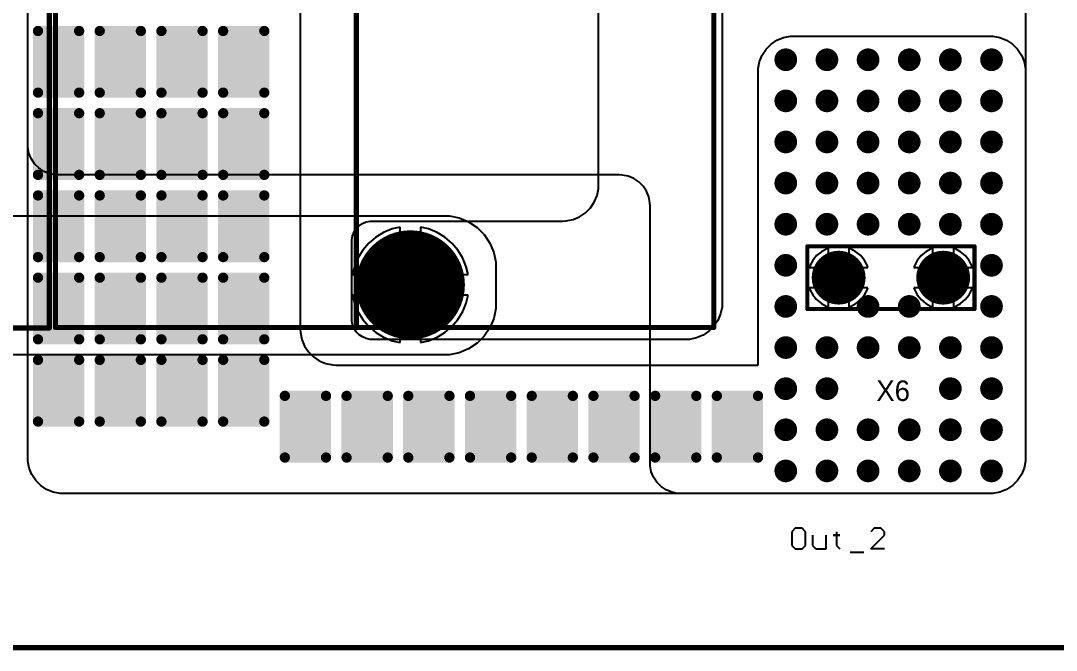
# Model space of a CAD drawing. Header units: millimetres. Extents: x 25 to 183, y 185 to 406.
# Drawn here: x 102.8 to 153.1, y 185.3 to 215.9 of the extents above; entities that cross this region are included whole.
import ezdxf

# ---------------------------------------------------------------- set-up
doc = ezdxf.new("R2010")
doc.units = ezdxf.units.MM
for name, color, linetype in [('BottomLayer', 5, 'Continuous'), ('BottomSolder', 6, 'Continuous'), ('Mechanical1', 6, 'Continuous'), ('MultiLayer', 9, 'Continuous'), ('PadHoleLayer', 156, 'Continuous'), ('TopLayer', 1, 'Continuous'), ('TopOverlay', 2, 'Continuous'), ('TopSolder', 216, 'Continuous'), ('ViaHoleLayer', 16, 'Continuous')]:
    doc.layers.add(name, color=color, linetype=linetype)

# ---------------------------------------------------------------- blocks, each defined once
blk = doc.blocks.new('63849_1_INSULATOR_154719_1__1843')
at = {"layer": 'BottomLayer', "const_width": 1.206}
for points in [[(-0.603, 0, 1), (0.603, 0, 1)], [(4.477, 0, 1), (5.683, 0, 1)]]:
    blk.add_lwpolyline(points, format="xyb", close=True, dxfattribs=at)
at = {"layer": 'BottomSolder', "const_width": 1.308}
for points in [[(-0.654, 0, 1), (0.654, 0, 1)], [(4.426, 0, 1), (5.734, 0, 1)]]:
    blk.add_lwpolyline(points, format="xyb", close=True, dxfattribs=at)
at = {"layer": 'MultiLayer', "const_width": 1.206}
for points in [[(-0.603, 0, 1), (0.603, 0, 1)], [(4.477, 0, 1), (5.683, 0, 1)]]:
    blk.add_lwpolyline(points, format="xyb", close=True, dxfattribs=at)
at = {"layer": 'PadHoleLayer', "const_width": 0.75}
for points in [[(-0.375, 0, 1), (0.375, 0, 1)], [(4.705, 0, 1), (5.455, 0, 1)]]:
    blk.add_lwpolyline(points, format="xyb", close=True, dxfattribs=at)
at = {"layer": 'TopLayer', "const_width": 1.206}
for points in [[(-0.603, 0, 1), (0.603, 0, 1)], [(4.477, 0, 1), (5.683, 0, 1)]]:
    blk.add_lwpolyline(points, format="xyb", close=True, dxfattribs=at)
at = {"layer": 'TopOverlay', "const_width": 0.203}
for points in [[(-1.524, 1.524), (-1.524, -1.524)], [(6.604, 1.524), (-1.524, 1.524)], [(6.604, 1.524), (6.604, -1.524)], [(6.604, -1.524), (-1.524, -1.524)]]:
    blk.add_lwpolyline(points, dxfattribs=at)
at = {"layer": 'TopOverlay', "const_width": 0.102}
for points in [[(-1.575, 1.524, 1), (-1.473, 1.524, 1)], [(-1.575, 1.524, 1), (-1.473, 1.524, 1)], [(6.553, 1.524, 1), (6.655, 1.524, 1)], [(6.553, 1.524, 1), (6.655, 1.524, 1)], [(-1.575, -1.524, 1), (-1.473, -1.524, 1)], [(-1.575, -1.524, 1), (-1.473, -1.524, 1)], [(6.553, -1.524, 1), (6.655, -1.524, 1)], [(6.553, -1.524, 1), (6.655, -1.524, 1)]]:
    blk.add_lwpolyline(points, format="xyb", close=True, dxfattribs=at)
at = {"layer": 'TopSolder', "const_width": 1.308}
for points in [[(-0.654, 0, 1), (0.654, 0, 1)], [(4.426, 0, 1), (5.734, 0, 1)]]:
    blk.add_lwpolyline(points, format="xyb", close=True, dxfattribs=at)
blk = doc.blocks.new('HEAT_SINK_C40_058_VE_1864')
at = {"layer": 'TopOverlay', "const_width": 0.254}
for points in [[(-2.625, 2), (-17.25, 2)], [(-17.25, 2), (-17.25, -56)]]:
    blk.add_lwpolyline(points, dxfattribs=at)
at = {"layer": 'TopOverlay', "const_width": 0.127}
blk.add_lwpolyline([(-17.314, 2, 1), (-17.187, 2, 1)], format="xyb", close=True, dxfattribs=at)
blk.add_lwpolyline([(-17.314, 2, 1), (-17.187, 2, 1)], format="xyb", close=True, dxfattribs=at)
blk = doc.blocks.new('HEAT_SINK_C40_058_VE_1865')
at = {"layer": 'BottomLayer', "const_width": 2.55}
blk.add_lwpolyline([(-1.275, -53.925, 1), (1.275, -53.925, 1)], format="xyb", close=True, dxfattribs=at)
at = {"layer": 'BottomSolder', "const_width": 2.652}
blk.add_lwpolyline([(-1.326, -53.925, 1), (1.326, -53.925, 1)], format="xyb", close=True, dxfattribs=at)
at = {"layer": 'MultiLayer', "const_width": 2.55}
blk.add_lwpolyline([(-1.275, -53.925, 1), (1.275, -53.925, 1)], format="xyb", close=True, dxfattribs=at)
at = {"layer": 'PadHoleLayer', "const_width": 1.5}
blk.add_lwpolyline([(-0.75, -53.925, 1), (0.75, -53.925, 1)], format="xyb", close=True, dxfattribs=at)
at = {"layer": 'TopLayer', "const_width": 2.55}
blk.add_lwpolyline([(-1.275, -53.925, 1), (1.275, -53.925, 1)], format="xyb", close=True, dxfattribs=at)
at = {"layer": 'TopOverlay', "const_width": 0.254}
for points in [[(-17.25, -56), (-17.25, 2)], [(-2.625, -56), (-2.625, 2)], [(14.75, -56), (14.75, 2)], [(-17.25, -56), (-2.625, -56)], [(-2.6, -56), (14.75, -56)]]:
    blk.add_lwpolyline(points, dxfattribs=at)
at = {"layer": 'TopOverlay', "const_width": 0.127}
for points in [[(-17.314, -56, 1), (-17.187, -56, 1)], [(-17.314, -56, 1), (-17.187, -56, 1)], [(-2.689, -56, 1), (-2.562, -56, 1)], [(-2.689, -56, 1), (-2.562, -56, 1)], [(-2.663, -56, 1), (-2.536, -56, 1)], [(14.687, -56, 1), (14.814, -56, 1)], [(14.687, -56, 1), (14.814, -56, 1)]]:
    blk.add_lwpolyline(points, format="xyb", close=True, dxfattribs=at)
at = {"layer": 'TopSolder', "const_width": 2.652}
blk.add_lwpolyline([(-1.326, -53.925, 1), (1.326, -53.925, 1)], format="xyb", close=True, dxfattribs=at)

msp = doc.modelspace()

# ---------------------------------------------------------------- linework, layer by layer
at = {"layer": 'BottomLayer'}
for p, q in [((103.15, 194.65), (103.15, 234.4)), ((130.9, 207.9), (130.9, 230.15)), ((136.9, 230.15), (136.9, 202.15)), ((116.4, 225.4), (116.4, 200.9)), ((139.284, 214.759), (139.571, 214.951)), ((139.571, 214.951), (139.89, 215.083)), ((139.89, 215.083), (140.228, 215.15)), ((140.228, 215.15), (140.4, 215.15)), ((140.4, 215.15), (140.4, 215.15)), ((140.4, 215.15), (149.9, 215.15)), ((149.9, 215.15), (150.072, 215.15)), ((150.072, 215.15), (150.41, 215.083)), ((150.41, 215.083), (150.729, 214.951)), ((150.729, 214.951), (151.015, 214.759)), ((138.849, 214.229), (139.041, 214.516)), ((139.041, 214.516), (139.284, 214.759)), ((151.015, 214.759), (151.259, 214.515)), ((151.259, 214.515), (151.451, 214.229)), ((138.717, 213.91), (138.849, 214.229)), ((151.451, 214.229), (151.583, 213.91)), ((138.65, 213.572), (138.717, 213.91)), ((138.65, 213.4), (138.65, 213.572)), ((151.583, 213.91), (151.65, 213.572)), ((151.65, 213.572), (151.65, 213.399)), ((138.65, 199.15), (138.65, 213.4)), ((151.65, 213.399), (151.65, 213.399)), ((151.65, 213.399), (151.65, 213.399)), ((151.65, 213.399), (151.65, 199.15)), ((130.825, 207.392), (130.892, 207.728)), ((130.892, 207.728), (130.9, 207.9)), ((130.9, 207.9), (130.9, 207.9)), ((130.503, 206.79), (130.693, 207.075)), ((130.693, 207.075), (130.825, 207.392)), ((129.975, 206.357), (130.26, 206.547)), ((130.26, 206.547), (130.503, 206.79)), ((119.123, 205.787), (119.263, 205.927)), ((119.263, 205.927), (119.426, 206.036)), ((119.426, 206.036), (119.608, 206.112)), ((119.608, 206.112), (119.802, 206.15)), ((119.802, 206.15), (119.9, 206.15)), ((119.9, 206.15), (119.9, 206.15)), ((119.9, 206.15), (129.15, 206.15)), ((129.15, 206.15), (129.322, 206.158)), ((129.322, 206.158), (129.658, 206.225)), ((129.658, 206.225), (129.975, 206.357)), ((118.9, 205.248), (118.938, 205.442)), ((118.938, 205.442), (119.014, 205.624)), ((119.014, 205.624), (119.123, 205.787)), ((118.9, 201.4), (118.9, 205.248)), ((136.9, 201.978), (136.833, 201.64)), ((136.9, 202.15), (136.9, 201.978)), ((118.9, 201.302), (118.9, 201.4)), ((136.833, 201.64), (136.701, 201.321)), ((116.4, 200.9), (116.408, 200.728)), ((118.938, 201.108), (118.9, 201.302)), ((119.014, 200.926), (118.938, 201.108)), ((119.123, 200.763), (119.014, 200.926)), ((136.509, 201.034), (136.266, 200.791)), ((136.701, 201.321), (136.509, 201.034)), ((116.408, 200.728), (116.475, 200.392)), ((116.475, 200.392), (116.607, 200.075)), ((119.263, 200.623), (119.123, 200.763)), ((119.426, 200.514), (119.263, 200.623)), ((119.608, 200.438), (119.426, 200.514)), ((119.802, 200.4), (119.608, 200.438)), ((119.9, 200.4), (119.802, 200.4)), ((135.15, 200.4), (119.9, 200.4)), ((135.322, 200.4), (135.15, 200.4)), ((135.15, 200.4), (135.15, 200.4)), ((135.15, 200.4), (135.15, 200.4)), ((135.66, 200.467), (135.322, 200.4)), ((135.979, 200.599), (135.66, 200.467)), ((136.266, 200.791), (135.979, 200.599)), ((116.607, 200.075), (116.797, 199.79)), ((116.797, 199.79), (117.04, 199.547)), ((117.04, 199.547), (117.325, 199.357)), ((117.325, 199.357), (117.642, 199.225)), ((117.642, 199.225), (117.978, 199.158)), ((117.978, 199.158), (118.15, 199.15)), ((118.15, 199.15), (118.15, 199.15)), ((118.15, 199.15), (138.65, 199.15)), ((151.65, 199.15), (151.65, 194.65)), ((103.15, 194.478), (103.15, 194.65)), ((103.15, 194.65), (103.15, 194.65)), ((103.217, 194.14), (103.15, 194.478)), ((151.65, 194.478), (151.583, 194.14)), ((151.65, 194.65), (151.65, 194.478)), ((103.349, 193.821), (103.217, 194.14)), ((103.541, 193.534), (103.349, 193.821)), ((151.451, 193.821), (151.259, 193.534)), ((151.583, 194.14), (151.451, 193.821)), ((103.784, 193.291), (103.541, 193.534)), ((151.259, 193.534), (151.016, 193.291)), ((104.071, 193.099), (103.784, 193.291)), ((104.39, 192.967), (104.071, 193.099)), ((104.728, 192.9), (104.39, 192.967)), ((104.9, 192.9), (104.728, 192.9)), ((149.9, 192.9), (104.9, 192.9)), ((150.072, 192.9), (149.9, 192.9)), ((150.41, 192.967), (150.072, 192.9)), ((150.729, 193.099), (150.41, 192.967)), ((151.016, 193.291), (150.729, 193.099))]:
    msp.add_line(p, q, dxfattribs=at)
at = {"layer": 'BottomLayer', "const_width": 0.45}
for points in [[(139.775, 214, 1), (140.225, 214, 1)], [(141.775, 214, 1), (142.225, 214, 1)], [(143.775, 214, 1), (144.225, 214, 1)], [(145.775, 214, 1), (146.225, 214, 1)], [(147.775, 214, 1), (148.225, 214, 1)], [(149.775, 214, 1), (150.225, 214, 1)], [(139.775, 212, 1), (140.225, 212, 1)], [(141.775, 212, 1), (142.225, 212, 1)], [(143.775, 212, 1), (144.225, 212, 1)], [(145.775, 212, 1), (146.225, 212, 1)], [(147.775, 212, 1), (148.225, 212, 1)], [(149.775, 212, 1), (150.225, 212, 1)], [(139.775, 210, 1), (140.225, 210, 1)], [(141.775, 210, 1), (142.225, 210, 1)], [(143.775, 210, 1), (144.225, 210, 1)], [(145.775, 210, 1), (146.225, 210, 1)], [(147.775, 210, 1), (148.225, 210, 1)], [(149.775, 210, 1), (150.225, 210, 1)], [(139.775, 208, 1), (140.225, 208, 1)], [(141.775, 208, 1), (142.225, 208, 1)], [(143.775, 208, 1), (144.225, 208, 1)], [(145.775, 208, 1), (146.225, 208, 1)], [(147.775, 208, 1), (148.225, 208, 1)], [(149.775, 208, 1), (150.225, 208, 1)], [(139.775, 206, 1), (140.225, 206, 1)], [(141.775, 206, 1), (142.225, 206, 1)], [(143.775, 206, 1), (144.225, 206, 1)], [(145.775, 206, 1), (146.225, 206, 1)], [(147.775, 206, 1), (148.225, 206, 1)], [(149.775, 206, 1), (150.225, 206, 1)], [(139.775, 204, 1), (140.225, 204, 1)], [(149.775, 204, 1), (150.225, 204, 1)], [(139.775, 202, 1), (140.225, 202, 1)], [(143.775, 202, 1), (144.225, 202, 1)], [(145.775, 202, 1), (146.225, 202, 1)], [(149.775, 202, 1), (150.225, 202, 1)], [(139.775, 200, 1), (140.225, 200, 1)], [(141.775, 200, 1), (142.225, 200, 1)], [(143.775, 200, 1), (144.225, 200, 1)], [(145.775, 200, 1), (146.225, 200, 1)], [(147.775, 200, 1), (148.225, 200, 1)], [(149.775, 200, 1), (150.225, 200, 1)], [(139.775, 198, 1), (140.225, 198, 1)], [(141.775, 198, 1), (142.225, 198, 1)], [(147.775, 198, 1), (148.225, 198, 1)], [(149.775, 198, 1), (150.225, 198, 1)], [(139.775, 196, 1), (140.225, 196, 1)], [(141.775, 196, 1), (142.225, 196, 1)], [(143.775, 196, 1), (144.225, 196, 1)], [(145.775, 196, 1), (146.225, 196, 1)], [(147.775, 196, 1), (148.225, 196, 1)], [(149.775, 196, 1), (150.225, 196, 1)], [(139.775, 194, 1), (140.225, 194, 1)], [(141.775, 194, 1), (142.225, 194, 1)], [(143.775, 194, 1), (144.225, 194, 1)], [(145.775, 194, 1), (146.225, 194, 1)], [(147.775, 194, 1), (148.225, 194, 1)], [(149.775, 194, 1), (150.225, 194, 1)]]:
    msp.add_lwpolyline(points, format="xyb", close=True, dxfattribs=at)
at = {"layer": 'BottomSolder'}
for points, const_width in [([(103.525, 215.4, 1), (103.775, 215.4, 1)], 0.25), ([(105.525, 215.4, 1), (105.775, 215.4, 1)], 0.25), ([(106.525, 215.4, 1), (106.775, 215.4, 1)], 0.25), ([(108.525, 215.4, 1), (108.775, 215.4, 1)], 0.25), ([(109.525, 215.4, 1), (109.775, 215.4, 1)], 0.25), ([(111.525, 215.4, 1), (111.775, 215.4, 1)], 0.25), ([(112.525, 215.4, 1), (112.775, 215.4, 1)], 0.25), ([(114.525, 215.4, 1), (114.775, 215.4, 1)], 0.25), ([(139.724, 214, 1), (140.276, 214, 1)], 0.552), ([(141.724, 214, 1), (142.276, 214, 1)], 0.552), ([(143.724, 214, 1), (144.276, 214, 1)], 0.552), ([(145.724, 214, 1), (146.276, 214, 1)], 0.552), ([(147.724, 214, 1), (148.276, 214, 1)], 0.552), ([(149.724, 214, 1), (150.276, 214, 1)], 0.552), ([(103.525, 212.4, 1), (103.775, 212.4, 1)], 0.25), ([(105.525, 212.4, 1), (105.775, 212.4, 1)], 0.25), ([(106.525, 212.4, 1), (106.775, 212.4, 1)], 0.25), ([(108.525, 212.4, 1), (108.775, 212.4, 1)], 0.25), ([(109.525, 212.4, 1), (109.775, 212.4, 1)], 0.25), ([(111.525, 212.4, 1), (111.775, 212.4, 1)], 0.25), ([(112.525, 212.4, 1), (112.775, 212.4, 1)], 0.25), ([(114.525, 212.4, 1), (114.775, 212.4, 1)], 0.25), ([(139.724, 212, 1), (140.276, 212, 1)], 0.552), ([(141.724, 212, 1), (142.276, 212, 1)], 0.552), ([(143.724, 212, 1), (144.276, 212, 1)], 0.552), ([(145.724, 212, 1), (146.276, 212, 1)], 0.552), ([(147.724, 212, 1), (148.276, 212, 1)], 0.552), ([(149.724, 212, 1), (150.276, 212, 1)], 0.552), ([(103.525, 211.4, 1), (103.775, 211.4, 1)], 0.25), ([(105.525, 211.4, 1), (105.775, 211.4, 1)], 0.25), ([(106.525, 211.4, 1), (106.775, 211.4, 1)], 0.25), ([(108.525, 211.4, 1), (108.775, 211.4, 1)], 0.25), ([(109.525, 211.4, 1), (109.775, 211.4, 1)], 0.25), ([(111.525, 211.4, 1), (111.775, 211.4, 1)], 0.25), ([(112.525, 211.4, 1), (112.775, 211.4, 1)], 0.25), ([(114.525, 211.4, 1), (114.775, 211.4, 1)], 0.25), ([(139.724, 210, 1), (140.276, 210, 1)], 0.552), ([(141.724, 210, 1), (142.276, 210, 1)], 0.552), ([(143.724, 210, 1), (144.276, 210, 1)], 0.552), ([(145.724, 210, 1), (146.276, 210, 1)], 0.552), ([(147.724, 210, 1), (148.276, 210, 1)], 0.552), ([(149.724, 210, 1), (150.276, 210, 1)], 0.552), ([(103.525, 208.4, 1), (103.775, 208.4, 1)], 0.25), ([(105.525, 208.4, 1), (105.775, 208.4, 1)], 0.25), ([(106.525, 208.4, 1), (106.775, 208.4, 1)], 0.25), ([(108.525, 208.4, 1), (108.775, 208.4, 1)], 0.25), ([(109.525, 208.4, 1), (109.775, 208.4, 1)], 0.25), ([(111.525, 208.4, 1), (111.775, 208.4, 1)], 0.25), ([(112.525, 208.4, 1), (112.775, 208.4, 1)], 0.25), ([(114.525, 208.4, 1), (114.775, 208.4, 1)], 0.25), ([(139.724, 208, 1), (140.276, 208, 1)], 0.552), ([(141.724, 208, 1), (142.276, 208, 1)], 0.552), ([(143.724, 208, 1), (144.276, 208, 1)], 0.552), ([(145.724, 208, 1), (146.276, 208, 1)], 0.552), ([(147.724, 208, 1), (148.276, 208, 1)], 0.552), ([(149.724, 208, 1), (150.276, 208, 1)], 0.552), ([(103.525, 207.4, 1), (103.775, 207.4, 1)], 0.25), ([(105.525, 207.4, 1), (105.775, 207.4, 1)], 0.25), ([(106.525, 207.4, 1), (106.775, 207.4, 1)], 0.25), ([(108.525, 207.4, 1), (108.775, 207.4, 1)], 0.25), ([(109.525, 207.4, 1), (109.775, 207.4, 1)], 0.25), ([(111.525, 207.4, 1), (111.775, 207.4, 1)], 0.25), ([(112.525, 207.4, 1), (112.775, 207.4, 1)], 0.25), ([(114.525, 207.4, 1), (114.775, 207.4, 1)], 0.25), ([(139.724, 206, 1), (140.276, 206, 1)], 0.552), ([(141.724, 206, 1), (142.276, 206, 1)], 0.552), ([(143.724, 206, 1), (144.276, 206, 1)], 0.552), ([(145.724, 206, 1), (146.276, 206, 1)], 0.552), ([(147.724, 206, 1), (148.276, 206, 1)], 0.552), ([(149.724, 206, 1), (150.276, 206, 1)], 0.552), ([(103.525, 204.4, 1), (103.775, 204.4, 1)], 0.25), ([(105.525, 204.4, 1), (105.775, 204.4, 1)], 0.25), ([(106.525, 204.4, 1), (106.775, 204.4, 1)], 0.25), ([(108.525, 204.4, 1), (108.775, 204.4, 1)], 0.25), ([(109.525, 204.4, 1), (109.775, 204.4, 1)], 0.25), ([(111.525, 204.4, 1), (111.775, 204.4, 1)], 0.25), ([(112.525, 204.4, 1), (112.775, 204.4, 1)], 0.25), ([(114.525, 204.4, 1), (114.775, 204.4, 1)], 0.25), ([(139.724, 204, 1), (140.276, 204, 1)], 0.552), ([(149.724, 204, 1), (150.276, 204, 1)], 0.552), ([(103.525, 203.4, 1), (103.775, 203.4, 1)], 0.25), ([(105.525, 203.4, 1), (105.775, 203.4, 1)], 0.25), ([(106.525, 203.4, 1), (106.775, 203.4, 1)], 0.25), ([(108.525, 203.4, 1), (108.775, 203.4, 1)], 0.25), ([(109.525, 203.4, 1), (109.775, 203.4, 1)], 0.25), ([(111.525, 203.4, 1), (111.775, 203.4, 1)], 0.25), ([(112.525, 203.4, 1), (112.775, 203.4, 1)], 0.25), ([(114.525, 203.4, 1), (114.775, 203.4, 1)], 0.25), ([(139.724, 202, 1), (140.276, 202, 1)], 0.552), ([(143.724, 202, 1), (144.276, 202, 1)], 0.552), ([(145.724, 202, 1), (146.276, 202, 1)], 0.552), ([(149.724, 202, 1), (150.276, 202, 1)], 0.552), ([(103.525, 200.4, 1), (103.775, 200.4, 1)], 0.25), ([(105.525, 200.4, 1), (105.775, 200.4, 1)], 0.25), ([(106.525, 200.4, 1), (106.775, 200.4, 1)], 0.25), ([(108.525, 200.4, 1), (108.775, 200.4, 1)], 0.25), ([(109.525, 200.4, 1), (109.775, 200.4, 1)], 0.25), ([(111.525, 200.4, 1), (111.775, 200.4, 1)], 0.25), ([(112.525, 200.4, 1), (112.775, 200.4, 1)], 0.25), ([(114.525, 200.4, 1), (114.775, 200.4, 1)], 0.25), ([(139.724, 200, 1), (140.276, 200, 1)], 0.552), ([(141.724, 200, 1), (142.276, 200, 1)], 0.552), ([(143.724, 200, 1), (144.276, 200, 1)], 0.552), ([(145.724, 200, 1), (146.276, 200, 1)], 0.552), ([(147.724, 200, 1), (148.276, 200, 1)], 0.552), ([(149.724, 200, 1), (150.276, 200, 1)], 0.552), ([(103.525, 199.4, 1), (103.775, 199.4, 1)], 0.25), ([(105.525, 199.4, 1), (105.775, 199.4, 1)], 0.25), ([(106.525, 199.4, 1), (106.775, 199.4, 1)], 0.25), ([(108.525, 199.4, 1), (108.775, 199.4, 1)], 0.25), ([(109.525, 199.4, 1), (109.775, 199.4, 1)], 0.25), ([(111.525, 199.4, 1), (111.775, 199.4, 1)], 0.25), ([(112.525, 199.4, 1), (112.775, 199.4, 1)], 0.25), ([(114.525, 199.4, 1), (114.775, 199.4, 1)], 0.25), ([(139.724, 198, 1), (140.276, 198, 1)], 0.552), ([(141.724, 198, 1), (142.276, 198, 1)], 0.552), ([(147.724, 198, 1), (148.276, 198, 1)], 0.552), ([(149.724, 198, 1), (150.276, 198, 1)], 0.552), ([(115.525, 197.65, 1), (115.775, 197.65, 1)], 0.25), ([(117.525, 197.65, 1), (117.775, 197.65, 1)], 0.25), ([(118.525, 197.65, 1), (118.775, 197.65, 1)], 0.25), ([(120.525, 197.65, 1), (120.775, 197.65, 1)], 0.25), ([(121.525, 197.65, 1), (121.775, 197.65, 1)], 0.25), ([(123.525, 197.65, 1), (123.775, 197.65, 1)], 0.25), ([(124.525, 197.65, 1), (124.775, 197.65, 1)], 0.25), ([(126.525, 197.65, 1), (126.775, 197.65, 1)], 0.25), ([(127.525, 197.65, 1), (127.775, 197.65, 1)], 0.25), ([(129.525, 197.65, 1), (129.775, 197.65, 1)], 0.25), ([(130.525, 197.65, 1), (130.775, 197.65, 1)], 0.25), ([(132.525, 197.65, 1), (132.775, 197.65, 1)], 0.25), ([(133.525, 197.65, 1), (133.775, 197.65, 1)], 0.25), ([(135.525, 197.65, 1), (135.775, 197.65, 1)], 0.25), ([(136.525, 197.65, 1), (136.775, 197.65, 1)], 0.25), ([(138.525, 197.65, 1), (138.775, 197.65, 1)], 0.25), ([(103.525, 196.4, 1), (103.775, 196.4, 1)], 0.25), ([(105.525, 196.4, 1), (105.775, 196.4, 1)], 0.25), ([(106.525, 196.4, 1), (106.775, 196.4, 1)], 0.25), ([(108.525, 196.4, 1), (108.775, 196.4, 1)], 0.25), ([(109.525, 196.4, 1), (109.775, 196.4, 1)], 0.25), ([(111.525, 196.4, 1), (111.775, 196.4, 1)], 0.25), ([(112.525, 196.4, 1), (112.775, 196.4, 1)], 0.25), ([(114.525, 196.4, 1), (114.775, 196.4, 1)], 0.25), ([(139.724, 196, 1), (140.276, 196, 1)], 0.552), ([(141.724, 196, 1), (142.276, 196, 1)], 0.552), ([(143.724, 196, 1), (144.276, 196, 1)], 0.552), ([(145.724, 196, 1), (146.276, 196, 1)], 0.552), ([(147.724, 196, 1), (148.276, 196, 1)], 0.552), ([(149.724, 196, 1), (150.276, 196, 1)], 0.552), ([(115.525, 194.65, 1), (115.775, 194.65, 1)], 0.25), ([(117.525, 194.65, 1), (117.775, 194.65, 1)], 0.25), ([(118.525, 194.65, 1), (118.775, 194.65, 1)], 0.25), ([(120.525, 194.65, 1), (120.775, 194.65, 1)], 0.25), ([(121.525, 194.65, 1), (121.775, 194.65, 1)], 0.25), ([(123.525, 194.65, 1), (123.775, 194.65, 1)], 0.25), ([(124.525, 194.65, 1), (124.775, 194.65, 1)], 0.25), ([(126.525, 194.65, 1), (126.775, 194.65, 1)], 0.25), ([(127.525, 194.65, 1), (127.775, 194.65, 1)], 0.25), ([(129.525, 194.65, 1), (129.775, 194.65, 1)], 0.25), ([(130.525, 194.65, 1), (130.775, 194.65, 1)], 0.25), ([(132.525, 194.65, 1), (132.775, 194.65, 1)], 0.25), ([(133.525, 194.65, 1), (133.775, 194.65, 1)], 0.25), ([(135.525, 194.65, 1), (135.775, 194.65, 1)], 0.25), ([(136.525, 194.65, 1), (136.775, 194.65, 1)], 0.25), ([(138.525, 194.65, 1), (138.775, 194.65, 1)], 0.25), ([(139.724, 194, 1), (140.276, 194, 1)], 0.552), ([(141.724, 194, 1), (142.276, 194, 1)], 0.552), ([(143.724, 194, 1), (144.276, 194, 1)], 0.552), ([(145.724, 194, 1), (146.276, 194, 1)], 0.552), ([(147.724, 194, 1), (148.276, 194, 1)], 0.552), ([(149.724, 194, 1), (150.276, 194, 1)], 0.552)]:
    msp.add_lwpolyline(points, format="xyb", close=True, dxfattribs=dict(at, const_width=const_width))
for points in [[(105.65, 212.15), (105.65, 215.65), (103.65, 212.15), (103.65, 215.65)], [(108.65, 212.15), (108.65, 215.65), (106.65, 212.15), (106.65, 215.65)], [(111.65, 212.15), (111.65, 215.65), (109.65, 212.15), (109.65, 215.65)], [(114.65, 212.15), (114.65, 215.65), (112.65, 212.15), (112.65, 215.65)], [(105.9, 212.4), (105.9, 215.4), (103.4, 212.4), (103.4, 215.4)], [(108.9, 212.4), (108.9, 215.4), (106.4, 212.4), (106.4, 215.4)], [(111.9, 212.4), (111.9, 215.4), (109.4, 212.4), (109.4, 215.4)], [(114.9, 212.4), (114.9, 215.4), (112.4, 212.4), (112.4, 215.4)], [(105.65, 208.15), (105.65, 211.65), (103.65, 208.15), (103.65, 211.65)], [(108.65, 208.15), (108.65, 211.65), (106.65, 208.15), (106.65, 211.65)], [(111.65, 208.15), (111.65, 211.65), (109.65, 208.15), (109.65, 211.65)], [(114.65, 208.15), (114.65, 211.65), (112.65, 208.15), (112.65, 211.65)], [(105.9, 208.4), (105.9, 211.4), (103.4, 208.4), (103.4, 211.4)], [(108.9, 208.4), (108.9, 211.4), (106.4, 208.4), (106.4, 211.4)], [(111.9, 208.4), (111.9, 211.4), (109.4, 208.4), (109.4, 211.4)], [(114.9, 208.4), (114.9, 211.4), (112.4, 208.4), (112.4, 211.4)], [(105.9, 204.4), (105.9, 207.4), (103.4, 204.4), (103.4, 207.4)], [(105.65, 204.15), (105.65, 207.65), (103.65, 204.15), (103.65, 207.65)], [(108.9, 204.4), (108.9, 207.4), (106.4, 204.4), (106.4, 207.4)], [(108.65, 204.15), (108.65, 207.65), (106.65, 204.15), (106.65, 207.65)], [(111.9, 204.4), (111.9, 207.4), (109.4, 204.4), (109.4, 207.4)], [(111.65, 204.15), (111.65, 207.65), (109.65, 204.15), (109.65, 207.65)], [(114.9, 204.4), (114.9, 207.4), (112.4, 204.4), (112.4, 207.4)], [(114.65, 204.15), (114.65, 207.65), (112.65, 204.15), (112.65, 207.65)], [(105.9, 200.4), (105.9, 203.4), (103.4, 200.4), (103.4, 203.4)], [(105.65, 200.15), (105.65, 203.65), (103.65, 200.15), (103.65, 203.65)], [(108.9, 200.4), (108.9, 203.4), (106.4, 200.4), (106.4, 203.4)], [(108.65, 200.15), (108.65, 203.65), (106.65, 200.15), (106.65, 203.65)], [(111.9, 200.4), (111.9, 203.4), (109.4, 200.4), (109.4, 203.4)], [(111.65, 200.15), (111.65, 203.65), (109.65, 200.15), (109.65, 203.65)], [(114.9, 200.4), (114.9, 203.4), (112.4, 200.4), (112.4, 203.4)], [(114.65, 200.15), (114.65, 203.65), (112.65, 200.15), (112.65, 203.65)], [(105.9, 196.4), (105.9, 199.4), (103.4, 196.4), (103.4, 199.4)], [(105.65, 196.15), (105.65, 199.65), (103.65, 196.15), (103.65, 199.65)], [(108.9, 196.4), (108.9, 199.4), (106.4, 196.4), (106.4, 199.4)], [(108.65, 196.15), (108.65, 199.65), (106.65, 196.15), (106.65, 199.65)], [(111.9, 196.4), (111.9, 199.4), (109.4, 196.4), (109.4, 199.4)], [(111.65, 196.15), (111.65, 199.65), (109.65, 196.15), (109.65, 199.65)], [(114.9, 196.4), (114.9, 199.4), (112.4, 196.4), (112.4, 199.4)], [(114.65, 196.15), (114.65, 199.65), (112.65, 196.15), (112.65, 199.65)], [(117.65, 194.4), (117.65, 197.9), (115.65, 194.4), (115.65, 197.9)], [(120.65, 194.4), (120.65, 197.9), (118.65, 194.4), (118.65, 197.9)], [(123.65, 194.4), (123.65, 197.9), (121.65, 194.4), (121.65, 197.9)], [(126.65, 194.4), (126.65, 197.9), (124.65, 194.4), (124.65, 197.9)], [(129.65, 194.4), (129.65, 197.9), (127.65, 194.4), (127.65, 197.9)], [(132.65, 194.4), (132.65, 197.9), (130.65, 194.4), (130.65, 197.9)], [(135.65, 194.4), (135.65, 197.9), (133.65, 194.4), (133.65, 197.9)], [(138.65, 194.4), (138.65, 197.9), (136.65, 194.4), (136.65, 197.9)], [(117.9, 194.65), (117.9, 197.65), (115.4, 194.65), (115.4, 197.65)], [(120.9, 194.65), (120.9, 197.65), (118.4, 194.65), (118.4, 197.65)], [(123.9, 194.65), (123.9, 197.65), (121.4, 194.65), (121.4, 197.65)], [(126.9, 194.65), (126.9, 197.65), (124.4, 194.65), (124.4, 197.65)], [(129.9, 194.65), (129.9, 197.65), (127.4, 194.65), (127.4, 197.65)], [(132.9, 194.65), (132.9, 197.65), (130.4, 194.65), (130.4, 197.65)], [(135.9, 194.65), (135.9, 197.65), (133.4, 194.65), (133.4, 197.65)], [(138.9, 194.65), (138.9, 197.65), (136.4, 194.65), (136.4, 197.65)]]:
    msp.add_solid(points, dxfattribs=at)
at = {"layer": 'Mechanical1', "const_width": 0.254}
msp.add_lwpolyline([(30.4, 185.4), (178.4, 185.4)], dxfattribs=at)
at = {"layer": 'MultiLayer', "const_width": 0.45}
for points in [[(139.775, 214, 1), (140.225, 214, 1)], [(141.775, 214, 1), (142.225, 214, 1)], [(143.775, 214, 1), (144.225, 214, 1)], [(145.775, 214, 1), (146.225, 214, 1)], [(147.775, 214, 1), (148.225, 214, 1)], [(149.775, 214, 1), (150.225, 214, 1)], [(139.775, 212, 1), (140.225, 212, 1)], [(141.775, 212, 1), (142.225, 212, 1)], [(143.775, 212, 1), (144.225, 212, 1)], [(145.775, 212, 1), (146.225, 212, 1)], [(147.775, 212, 1), (148.225, 212, 1)], [(149.775, 212, 1), (150.225, 212, 1)], [(139.775, 210, 1), (140.225, 210, 1)], [(141.775, 210, 1), (142.225, 210, 1)], [(143.775, 210, 1), (144.225, 210, 1)], [(145.775, 210, 1), (146.225, 210, 1)], [(147.775, 210, 1), (148.225, 210, 1)], [(149.775, 210, 1), (150.225, 210, 1)], [(139.775, 208, 1), (140.225, 208, 1)], [(141.775, 208, 1), (142.225, 208, 1)], [(143.775, 208, 1), (144.225, 208, 1)], [(145.775, 208, 1), (146.225, 208, 1)], [(147.775, 208, 1), (148.225, 208, 1)], [(149.775, 208, 1), (150.225, 208, 1)], [(139.775, 206, 1), (140.225, 206, 1)], [(141.775, 206, 1), (142.225, 206, 1)], [(143.775, 206, 1), (144.225, 206, 1)], [(145.775, 206, 1), (146.225, 206, 1)], [(147.775, 206, 1), (148.225, 206, 1)], [(149.775, 206, 1), (150.225, 206, 1)], [(139.775, 204, 1), (140.225, 204, 1)], [(149.775, 204, 1), (150.225, 204, 1)], [(139.775, 202, 1), (140.225, 202, 1)], [(143.775, 202, 1), (144.225, 202, 1)], [(145.775, 202, 1), (146.225, 202, 1)], [(149.775, 202, 1), (150.225, 202, 1)], [(139.775, 200, 1), (140.225, 200, 1)], [(141.775, 200, 1), (142.225, 200, 1)], [(143.775, 200, 1), (144.225, 200, 1)], [(145.775, 200, 1), (146.225, 200, 1)], [(147.775, 200, 1), (148.225, 200, 1)], [(149.775, 200, 1), (150.225, 200, 1)], [(139.775, 198, 1), (140.225, 198, 1)], [(141.775, 198, 1), (142.225, 198, 1)], [(147.775, 198, 1), (148.225, 198, 1)], [(149.775, 198, 1), (150.225, 198, 1)], [(139.775, 196, 1), (140.225, 196, 1)], [(141.775, 196, 1), (142.225, 196, 1)], [(143.775, 196, 1), (144.225, 196, 1)], [(145.775, 196, 1), (146.225, 196, 1)], [(147.775, 196, 1), (148.225, 196, 1)], [(149.775, 196, 1), (150.225, 196, 1)], [(139.775, 194, 1), (140.225, 194, 1)], [(141.775, 194, 1), (142.225, 194, 1)], [(143.775, 194, 1), (144.225, 194, 1)], [(145.775, 194, 1), (146.225, 194, 1)], [(147.775, 194, 1), (148.225, 194, 1)], [(149.775, 194, 1), (150.225, 194, 1)]]:
    msp.add_lwpolyline(points, format="xyb", close=True, dxfattribs=at)
at = {"layer": 'TopLayer'}
for p, q in [((103.15, 209.9), (103.15, 252.65)), ((151.65, 224.9), (151.65, 208.4)), ((103.15, 209.752), (103.15, 209.9)), ((103.208, 209.462), (103.15, 209.752)), ((103.321, 209.189), (103.208, 209.462)), ((103.485, 208.944), (103.321, 209.189)), ((103.694, 208.735), (103.485, 208.944)), ((103.939, 208.571), (103.694, 208.735)), ((104.212, 208.458), (103.939, 208.571)), ((104.502, 208.4), (104.212, 208.458)), ((104.65, 208.4), (104.502, 208.4)), ((131.9, 208.4), (104.65, 208.4)), ((132.047, 208.393), (131.9, 208.4)), ((131.9, 208.4), (131.9, 208.4)), ((131.9, 208.4), (131.9, 208.4)), ((132.335, 208.335), (132.047, 208.393)), ((132.607, 208.223), (132.335, 208.335)), ((132.852, 208.06), (132.607, 208.223)), ((133.059, 207.852), (132.852, 208.06)), ((151.65, 208.4), (151.65, 194.65)), ((133.223, 207.607), (133.059, 207.852)), ((133.335, 207.335), (133.223, 207.607)), ((133.393, 207.047), (133.335, 207.335)), ((133.4, 206.9), (133.393, 207.047)), ((133.4, 194.4), (133.4, 206.9)), ((85.15, 206.4), (123.4, 206.4)), ((123.4, 206.4), (123.4, 206.4)), ((123.4, 206.4), (123.4, 206.4)), ((123.4, 206.4), (123.646, 206.4)), ((123.646, 206.4), (124.129, 206.304)), ((124.129, 206.304), (124.584, 206.115)), ((124.584, 206.115), (124.994, 205.842)), ((120.452, 205.597), (120.07, 205.363)), ((120.867, 205.769), (120.452, 205.597)), ((121.25, 205.861), (120.867, 205.769)), ((121.25, 203.55), (121.25, 205.861)), ((122.633, 205.769), (122.25, 205.861)), ((122.25, 205.861), (122.25, 203.55)), ((123.048, 205.597), (122.633, 205.769)), ((123.43, 205.363), (123.048, 205.597)), ((124.994, 205.842), (125.342, 205.494)), ((125.342, 205.494), (125.615, 205.084)), ((119.729, 205.071), (119.437, 204.73)), ((120.07, 205.363), (119.729, 205.071)), ((123.772, 205.071), (123.43, 205.363)), ((124.063, 204.73), (123.772, 205.071)), ((125.615, 205.084), (125.804, 204.629)), ((119.437, 204.73), (119.203, 204.348)), ((124.297, 204.348), (124.063, 204.73)), ((125.804, 204.629), (125.9, 204.146)), ((141.5, 204.47), (141.311, 204.241)), ((141.729, 204.659), (141.5, 204.47)), ((141.991, 204.799), (141.729, 204.659)), ((142.07, 204.823), (141.991, 204.799)), ((142.07, 203.9), (142.07, 204.823)), ((143.149, 204.799), (143.07, 204.823)), ((143.07, 204.823), (143.07, 203.9)), ((143.411, 204.659), (143.149, 204.799)), ((143.64, 204.47), (143.411, 204.659)), ((143.829, 204.241), (143.64, 204.47)), ((146.58, 204.47), (146.391, 204.241)), ((146.809, 204.659), (146.58, 204.47)), ((147.071, 204.799), (146.809, 204.659)), ((147.15, 204.823), (147.071, 204.799)), ((147.15, 203.9), (147.15, 204.823)), ((148.229, 204.799), (148.15, 204.823)), ((148.15, 204.823), (148.15, 203.9)), ((148.491, 204.659), (148.229, 204.799)), ((148.72, 204.47), (148.491, 204.659)), ((148.909, 204.241), (148.72, 204.47)), ((119.031, 203.933), (118.939, 203.55)), ((119.203, 204.348), (119.031, 203.933)), ((124.469, 203.933), (124.297, 204.348)), ((124.561, 203.55), (124.469, 203.933)), ((125.9, 204.146), (125.9, 203.9)), ((125.9, 203.9), (125.9, 202.15)), ((141.171, 203.979), (141.147, 203.9)), ((141.147, 203.9), (142.07, 203.9)), ((141.311, 204.241), (141.171, 203.979)), ((143.07, 203.9), (143.993, 203.9)), ((143.969, 203.979), (143.829, 204.241)), ((143.993, 203.9), (143.969, 203.979)), ((146.251, 203.979), (146.227, 203.9)), ((146.227, 203.9), (147.15, 203.9)), ((146.391, 204.241), (146.251, 203.979)), ((148.15, 203.9), (149.073, 203.9)), ((149.049, 203.979), (148.909, 204.241)), ((149.073, 203.9), (149.049, 203.979)), ((118.939, 203.55), (121.25, 203.55)), ((122.25, 203.55), (124.561, 203.55)), ((142.07, 202.9), (141.147, 202.9)), ((141.147, 202.9), (141.171, 202.821)), ((142.07, 201.977), (142.07, 202.9)), ((143.993, 202.9), (143.07, 202.9)), ((143.07, 202.9), (143.07, 201.977)), ((143.969, 202.821), (143.993, 202.9)), ((147.15, 202.9), (146.227, 202.9)), ((146.227, 202.9), (146.251, 202.821)), ((147.15, 201.977), (147.15, 202.9)), ((149.073, 202.9), (148.15, 202.9)), ((148.15, 202.9), (148.15, 201.977)), ((149.049, 202.821), (149.073, 202.9)), ((121.25, 202.55), (118.939, 202.55)), ((118.939, 202.55), (119.031, 202.167)), ((121.25, 200.239), (121.25, 202.55)), ((124.561, 202.55), (122.25, 202.55)), ((122.25, 202.55), (122.25, 200.239)), ((124.469, 202.167), (124.561, 202.55)), ((141.171, 202.821), (141.311, 202.559)), ((141.311, 202.559), (141.5, 202.33)), ((143.64, 202.33), (143.829, 202.559)), ((143.829, 202.559), (143.969, 202.821)), ((146.251, 202.821), (146.391, 202.559)), ((146.391, 202.559), (146.58, 202.33)), ((148.72, 202.33), (148.909, 202.559)), ((148.909, 202.559), (149.049, 202.821)), ((119.031, 202.167), (119.203, 201.752)), ((124.297, 201.752), (124.469, 202.167)), ((125.9, 201.904), (125.804, 201.421)), ((125.9, 202.15), (125.9, 202.15)), ((125.9, 202.15), (125.9, 201.904)), ((141.5, 202.33), (141.729, 202.141)), ((141.729, 202.141), (141.991, 202.001)), ((141.991, 202.001), (142.07, 201.977)), ((143.07, 201.977), (143.149, 202.001)), ((143.149, 202.001), (143.411, 202.141)), ((143.411, 202.141), (143.64, 202.33)), ((146.58, 202.33), (146.809, 202.141)), ((146.809, 202.141), (147.071, 202.001)), ((147.071, 202.001), (147.15, 201.977)), ((148.15, 201.977), (148.229, 202.001)), ((148.229, 202.001), (148.491, 202.141)), ((148.491, 202.141), (148.72, 202.33)), ((119.203, 201.752), (119.437, 201.37)), ((119.437, 201.37), (119.729, 201.028)), ((123.772, 201.028), (124.063, 201.37)), ((124.063, 201.37), (124.297, 201.752)), ((125.804, 201.421), (125.615, 200.966)), ((119.729, 201.028), (120.07, 200.737)), ((123.43, 200.737), (123.772, 201.028)), ((125.615, 200.966), (125.342, 200.556)), ((120.07, 200.737), (120.452, 200.503)), ((120.452, 200.503), (120.867, 200.331)), ((122.633, 200.331), (123.048, 200.503)), ((123.048, 200.503), (123.43, 200.737)), ((125.342, 200.556), (124.994, 200.208)), ((120.867, 200.331), (121.25, 200.239)), ((122.25, 200.239), (122.633, 200.331)), ((124.584, 199.935), (124.129, 199.746)), ((124.994, 200.208), (124.584, 199.935)), ((123.4, 199.65), (84.9, 199.65)), ((123.646, 199.65), (123.4, 199.65)), ((124.129, 199.746), (123.646, 199.65)), ((133.4, 194.252), (133.4, 194.4)), ((151.65, 194.478), (151.583, 194.14)), ((151.65, 194.65), (151.65, 194.478)), ((133.458, 193.962), (133.4, 194.252)), ((133.571, 193.69), (133.458, 193.962)), ((151.451, 193.821), (151.259, 193.534)), ((151.583, 194.14), (151.451, 193.821)), ((133.735, 193.444), (133.571, 193.69)), ((133.944, 193.235), (133.735, 193.444)), ((151.259, 193.534), (151.016, 193.291)), ((134.189, 193.071), (133.944, 193.235)), ((134.462, 192.958), (134.189, 193.071)), ((134.752, 192.9), (134.462, 192.958)), ((134.9, 192.9), (134.752, 192.9)), ((149.9, 192.9), (134.9, 192.9)), ((150.072, 192.9), (149.9, 192.9)), ((150.41, 192.967), (150.072, 192.9)), ((150.729, 193.099), (150.41, 192.967)), ((151.016, 193.291), (150.729, 193.099))]:
    msp.add_line(p, q, dxfattribs=at)
at = {"layer": 'TopLayer', "const_width": 0.45}
for points in [[(139.775, 214, 1), (140.225, 214, 1)], [(141.775, 214, 1), (142.225, 214, 1)], [(143.775, 214, 1), (144.225, 214, 1)], [(145.775, 214, 1), (146.225, 214, 1)], [(147.775, 214, 1), (148.225, 214, 1)], [(149.775, 214, 1), (150.225, 214, 1)], [(139.775, 212, 1), (140.225, 212, 1)], [(141.775, 212, 1), (142.225, 212, 1)], [(143.775, 212, 1), (144.225, 212, 1)], [(145.775, 212, 1), (146.225, 212, 1)], [(147.775, 212, 1), (148.225, 212, 1)], [(149.775, 212, 1), (150.225, 212, 1)], [(139.775, 210, 1), (140.225, 210, 1)], [(141.775, 210, 1), (142.225, 210, 1)], [(143.775, 210, 1), (144.225, 210, 1)], [(145.775, 210, 1), (146.225, 210, 1)], [(147.775, 210, 1), (148.225, 210, 1)], [(149.775, 210, 1), (150.225, 210, 1)], [(139.775, 208, 1), (140.225, 208, 1)], [(141.775, 208, 1), (142.225, 208, 1)], [(143.775, 208, 1), (144.225, 208, 1)], [(145.775, 208, 1), (146.225, 208, 1)], [(147.775, 208, 1), (148.225, 208, 1)], [(149.775, 208, 1), (150.225, 208, 1)], [(139.775, 206, 1), (140.225, 206, 1)], [(141.775, 206, 1), (142.225, 206, 1)], [(143.775, 206, 1), (144.225, 206, 1)], [(145.775, 206, 1), (146.225, 206, 1)], [(147.775, 206, 1), (148.225, 206, 1)], [(149.775, 206, 1), (150.225, 206, 1)], [(139.775, 204, 1), (140.225, 204, 1)], [(149.775, 204, 1), (150.225, 204, 1)], [(139.775, 202, 1), (140.225, 202, 1)], [(143.775, 202, 1), (144.225, 202, 1)], [(145.775, 202, 1), (146.225, 202, 1)], [(149.775, 202, 1), (150.225, 202, 1)], [(139.775, 200, 1), (140.225, 200, 1)], [(141.775, 200, 1), (142.225, 200, 1)], [(143.775, 200, 1), (144.225, 200, 1)], [(145.775, 200, 1), (146.225, 200, 1)], [(147.775, 200, 1), (148.225, 200, 1)], [(149.775, 200, 1), (150.225, 200, 1)], [(139.775, 198, 1), (140.225, 198, 1)], [(141.775, 198, 1), (142.225, 198, 1)], [(147.775, 198, 1), (148.225, 198, 1)], [(149.775, 198, 1), (150.225, 198, 1)], [(139.775, 196, 1), (140.225, 196, 1)], [(141.775, 196, 1), (142.225, 196, 1)], [(143.775, 196, 1), (144.225, 196, 1)], [(145.775, 196, 1), (146.225, 196, 1)], [(147.775, 196, 1), (148.225, 196, 1)], [(149.775, 196, 1), (150.225, 196, 1)], [(139.775, 194, 1), (140.225, 194, 1)], [(141.775, 194, 1), (142.225, 194, 1)], [(143.775, 194, 1), (144.225, 194, 1)], [(145.775, 194, 1), (146.225, 194, 1)], [(147.775, 194, 1), (148.225, 194, 1)], [(149.775, 194, 1), (150.225, 194, 1)]]:
    msp.add_lwpolyline(points, format="xyb", close=True, dxfattribs=at)
at = {"layer": 'TopOverlay'}
for p, q in [((140.463, 191.208), (140.296, 191.042)), ((140.296, 191.042), (140.296, 190.375)), ((140.796, 191.208), (140.463, 191.208)), ((140.962, 191.042), (140.796, 191.208)), ((140.962, 190.375), (140.962, 191.042)), ((141.296, 190.875), (141.296, 190.375)), ((141.962, 190.209), (141.962, 190.875)), ((142.462, 190.875), (142.295, 190.875)), ((142.295, 190.875), (142.629, 190.875)), ((142.462, 191.042), (142.462, 190.875)), ((142.629, 190.875), (142.462, 190.875)), ((142.462, 190.875), (142.462, 190.375)), ((144.295, 191.208), (144.128, 191.042)), ((144.128, 190.209), (144.795, 190.875)), ((144.628, 191.208), (144.295, 191.208)), ((144.795, 191.042), (144.628, 191.208)), ((144.795, 190.875), (144.795, 191.042)), ((140.296, 190.375), (140.463, 190.209)), ((140.796, 190.209), (140.962, 190.375)), ((141.296, 190.375), (141.462, 190.209)), ((142.462, 190.375), (142.629, 190.209)), ((140.463, 190.209), (140.796, 190.209)), ((141.462, 190.209), (141.962, 190.209)), ((143.128, 190.042), (143.795, 190.042)), ((144.795, 190.209), (144.128, 190.209))]:
    msp.add_line(p, q, dxfattribs=at)
at = {"layer": 'TopSolder', "const_width": 0.552}
for points in [[(139.724, 214, 1), (140.276, 214, 1)], [(141.724, 214, 1), (142.276, 214, 1)], [(143.724, 214, 1), (144.276, 214, 1)], [(145.724, 214, 1), (146.276, 214, 1)], [(147.724, 214, 1), (148.276, 214, 1)], [(149.724, 214, 1), (150.276, 214, 1)], [(139.724, 212, 1), (140.276, 212, 1)], [(141.724, 212, 1), (142.276, 212, 1)], [(143.724, 212, 1), (144.276, 212, 1)], [(145.724, 212, 1), (146.276, 212, 1)], [(147.724, 212, 1), (148.276, 212, 1)], [(149.724, 212, 1), (150.276, 212, 1)], [(139.724, 210, 1), (140.276, 210, 1)], [(141.724, 210, 1), (142.276, 210, 1)], [(143.724, 210, 1), (144.276, 210, 1)], [(145.724, 210, 1), (146.276, 210, 1)], [(147.724, 210, 1), (148.276, 210, 1)], [(149.724, 210, 1), (150.276, 210, 1)], [(139.724, 208, 1), (140.276, 208, 1)], [(141.724, 208, 1), (142.276, 208, 1)], [(143.724, 208, 1), (144.276, 208, 1)], [(145.724, 208, 1), (146.276, 208, 1)], [(147.724, 208, 1), (148.276, 208, 1)], [(149.724, 208, 1), (150.276, 208, 1)], [(139.724, 206, 1), (140.276, 206, 1)], [(141.724, 206, 1), (142.276, 206, 1)], [(143.724, 206, 1), (144.276, 206, 1)], [(145.724, 206, 1), (146.276, 206, 1)], [(147.724, 206, 1), (148.276, 206, 1)], [(149.724, 206, 1), (150.276, 206, 1)], [(139.724, 204, 1), (140.276, 204, 1)], [(149.724, 204, 1), (150.276, 204, 1)], [(139.724, 202, 1), (140.276, 202, 1)], [(143.724, 202, 1), (144.276, 202, 1)], [(145.724, 202, 1), (146.276, 202, 1)], [(149.724, 202, 1), (150.276, 202, 1)], [(139.724, 200, 1), (140.276, 200, 1)], [(141.724, 200, 1), (142.276, 200, 1)], [(143.724, 200, 1), (144.276, 200, 1)], [(145.724, 200, 1), (146.276, 200, 1)], [(147.724, 200, 1), (148.276, 200, 1)], [(149.724, 200, 1), (150.276, 200, 1)], [(139.724, 198, 1), (140.276, 198, 1)], [(141.724, 198, 1), (142.276, 198, 1)], [(147.724, 198, 1), (148.276, 198, 1)], [(149.724, 198, 1), (150.276, 198, 1)], [(139.724, 196, 1), (140.276, 196, 1)], [(141.724, 196, 1), (142.276, 196, 1)], [(143.724, 196, 1), (144.276, 196, 1)], [(145.724, 196, 1), (146.276, 196, 1)], [(147.724, 196, 1), (148.276, 196, 1)], [(149.724, 196, 1), (150.276, 196, 1)], [(139.724, 194, 1), (140.276, 194, 1)], [(141.724, 194, 1), (142.276, 194, 1)], [(143.724, 194, 1), (144.276, 194, 1)], [(145.724, 194, 1), (146.276, 194, 1)], [(147.724, 194, 1), (148.276, 194, 1)], [(149.724, 194, 1), (150.276, 194, 1)]]:
    msp.add_lwpolyline(points, format="xyb", close=True, dxfattribs=at)
at = {"layer": 'ViaHoleLayer', "const_width": 0.25}
for points in [[(139.875, 214, 1), (140.125, 214, 1)], [(141.875, 214, 1), (142.125, 214, 1)], [(143.875, 214, 1), (144.125, 214, 1)], [(145.875, 214, 1), (146.125, 214, 1)], [(147.875, 214, 1), (148.125, 214, 1)], [(149.875, 214, 1), (150.125, 214, 1)], [(139.875, 212, 1), (140.125, 212, 1)], [(141.875, 212, 1), (142.125, 212, 1)], [(143.875, 212, 1), (144.125, 212, 1)], [(145.875, 212, 1), (146.125, 212, 1)], [(147.875, 212, 1), (148.125, 212, 1)], [(149.875, 212, 1), (150.125, 212, 1)], [(139.875, 210, 1), (140.125, 210, 1)], [(141.875, 210, 1), (142.125, 210, 1)], [(143.875, 210, 1), (144.125, 210, 1)], [(145.875, 210, 1), (146.125, 210, 1)], [(147.875, 210, 1), (148.125, 210, 1)], [(149.875, 210, 1), (150.125, 210, 1)], [(139.875, 208, 1), (140.125, 208, 1)], [(141.875, 208, 1), (142.125, 208, 1)], [(143.875, 208, 1), (144.125, 208, 1)], [(145.875, 208, 1), (146.125, 208, 1)], [(147.875, 208, 1), (148.125, 208, 1)], [(149.875, 208, 1), (150.125, 208, 1)], [(139.875, 206, 1), (140.125, 206, 1)], [(141.875, 206, 1), (142.125, 206, 1)], [(143.875, 206, 1), (144.125, 206, 1)], [(145.875, 206, 1), (146.125, 206, 1)], [(147.875, 206, 1), (148.125, 206, 1)], [(149.875, 206, 1), (150.125, 206, 1)], [(139.875, 204, 1), (140.125, 204, 1)], [(149.875, 204, 1), (150.125, 204, 1)], [(139.875, 202, 1), (140.125, 202, 1)], [(143.875, 202, 1), (144.125, 202, 1)], [(145.875, 202, 1), (146.125, 202, 1)], [(149.875, 202, 1), (150.125, 202, 1)], [(139.875, 200, 1), (140.125, 200, 1)], [(141.875, 200, 1), (142.125, 200, 1)], [(143.875, 200, 1), (144.125, 200, 1)], [(145.875, 200, 1), (146.125, 200, 1)], [(147.875, 200, 1), (148.125, 200, 1)], [(149.875, 200, 1), (150.125, 200, 1)], [(139.875, 198, 1), (140.125, 198, 1)], [(141.875, 198, 1), (142.125, 198, 1)], [(147.875, 198, 1), (148.125, 198, 1)], [(149.875, 198, 1), (150.125, 198, 1)], [(139.875, 196, 1), (140.125, 196, 1)], [(141.875, 196, 1), (142.125, 196, 1)], [(143.875, 196, 1), (144.125, 196, 1)], [(145.875, 196, 1), (146.125, 196, 1)], [(147.875, 196, 1), (148.125, 196, 1)], [(149.875, 196, 1), (150.125, 196, 1)], [(139.875, 194, 1), (140.125, 194, 1)], [(141.875, 194, 1), (142.125, 194, 1)], [(143.875, 194, 1), (144.125, 194, 1)], [(145.875, 194, 1), (146.125, 194, 1)], [(147.875, 194, 1), (148.125, 194, 1)], [(149.875, 194, 1), (150.125, 194, 1)]]:
    msp.add_lwpolyline(points, format="xyb", close=True, dxfattribs=at)

# ---------------------------------------------------------------- block references
at = {"rotation": 180}
for name, p in [('HEAT_SINK_C40_058_VE_1864', (86.95, 202.95)), ('63849_1_INSULATOR_154719_1__1843', (147.65, 203.4))]:
    msp.add_blockref(name, p, dxfattribs=at)
msp.add_blockref('HEAT_SINK_C40_058_VE_1865', (121.75, 256.975))

# ---------------------------------------------------------------- texts
at = {"layer": 'TopOverlay'}
msp.add_text('X6', height=1, dxfattribs=at).set_placement((144.4, 197.4))

doc.saveas('drawing.dxf')
